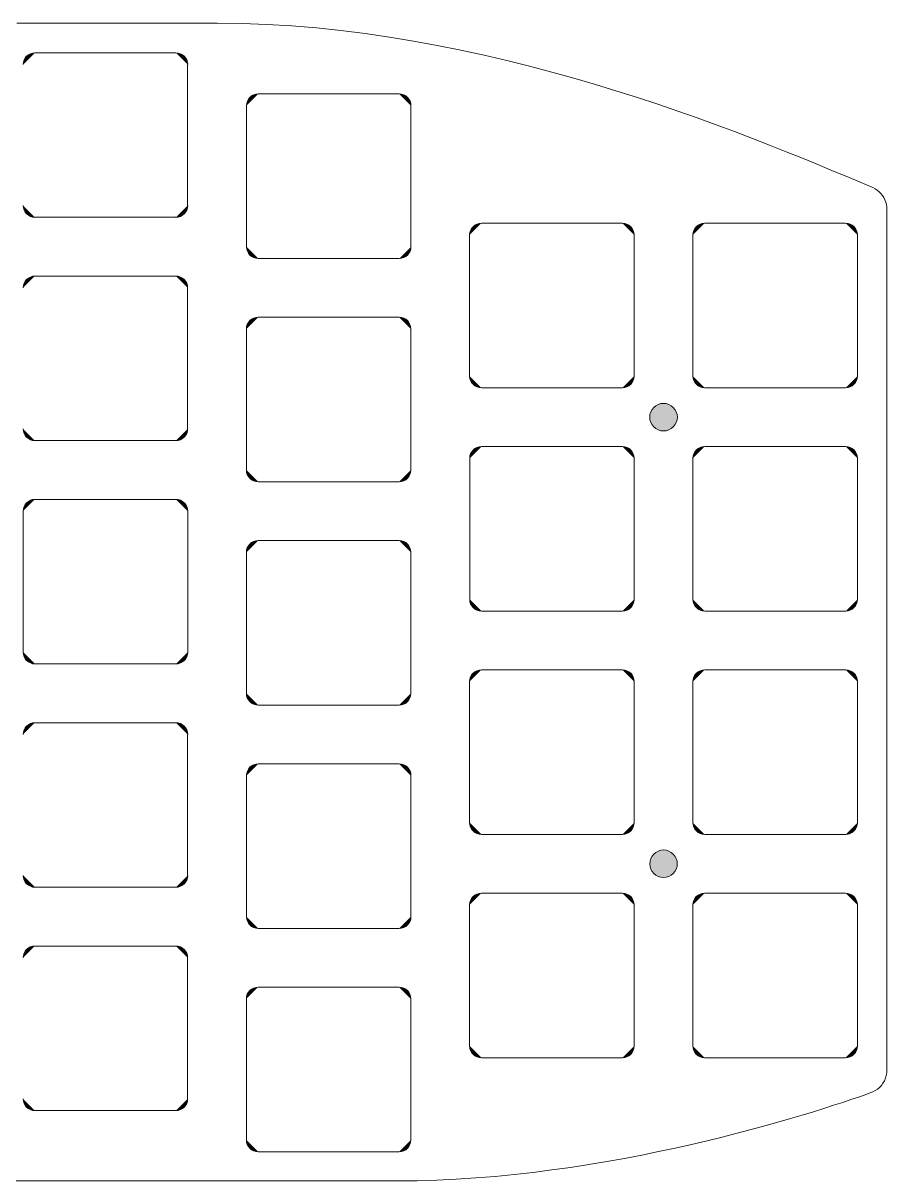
# Model space of a CAD drawing. Header units: millimetres. Extents: x 0 to 141, y 0 to 117.
# Drawn here: x 67.9 to 141.4, y 18.8 to 117.3 of the extents above; entities that cross this region are included whole.
import ezdxf

# ---------------------------------------------------------------- set-up
doc = ezdxf.new("R2010")
doc.units = ezdxf.units.MM
doc.header["$MEASUREMENT"] = 0
doc.layers.add('Layer 1', color=7, linetype='Continuous')

# ---------------------------------------------------------------- blocks, each defined once
blk = doc.blocks.new('block 5')
at = {"layer": 'Layer 1', "true_color": 0xffffff}
h = blk.add_hatch(color=7, dxfattribs=at)
h.dxf.hatch_style = 2
edge = h.paths.add_edge_path()
edge.add_spline(control_points=[(45.415, 92.977), (46.065, 92.977), (46.592, 92.45), (46.592, 91.801), (46.592, 91.151), (46.065, 90.625), (45.415, 90.625), (44.766, 90.625), (44.239, 91.151), (44.239, 91.801), (44.239, 92.45), (44.766, 92.977), (45.415, 92.977)], knot_values=[0, 0, 0, 0, 1, 1, 1, 2, 2, 2, 3, 3, 3, 4, 4, 4, 4], degree=3, periodic=1)
h = blk.add_hatch(color=7, dxfattribs=at)
h.dxf.hatch_style = 2
edge = h.paths.add_edge_path()
edge.add_spline(control_points=[(122.416, 84.976), (123.065, 84.976), (123.591, 84.45), (123.591, 83.801), (123.591, 83.152), (123.065, 82.625), (122.416, 82.625), (121.766, 82.625), (121.24, 83.152), (121.24, 83.801), (121.24, 84.45), (121.766, 84.976), (122.416, 84.976)], knot_values=[0, 0, 0, 0, 1, 1, 1, 2, 2, 2, 3, 3, 3, 4, 4, 4, 4], degree=3, periodic=1)
h = blk.add_hatch(color=7, dxfattribs=at)
h.dxf.hatch_style = 2
edge = h.paths.add_edge_path()
edge.add_spline(control_points=[(45.415, 54.976), (46.07, 54.976), (46.601, 54.445), (46.601, 53.791), (46.601, 53.136), (46.07, 52.606), (45.415, 52.606), (44.761, 52.606), (44.23, 53.136), (44.23, 53.791), (44.23, 54.445), (44.761, 54.976), (45.415, 54.976)], knot_values=[0, 0, 0, 0, 1, 1, 1, 2, 2, 2, 3, 3, 3, 4, 4, 4, 4], degree=3, periodic=1)
h = blk.add_hatch(color=7, dxfattribs=at)
h.dxf.hatch_style = 2
edge = h.paths.add_edge_path()
edge.add_spline(control_points=[(122.416, 46.975), (123.064, 46.975), (123.589, 46.449), (123.589, 45.801), (123.589, 45.153), (123.064, 44.627), (122.416, 44.627), (121.767, 44.627), (121.242, 45.153), (121.242, 45.801), (121.242, 46.449), (121.767, 46.975), (122.416, 46.975)], knot_values=[0, 0, 0, 0, 1, 1, 1, 2, 2, 2, 3, 3, 3, 4, 4, 4, 4], degree=3, periodic=1)
h = blk.add_hatch(color=7, dxfattribs=at)
h.dxf.hatch_style = 2
edge = h.paths.add_edge_path()
edge.add_spline(control_points=[(22.646, 32.432), (23.298, 32.432), (23.826, 31.903), (23.826, 31.251), (23.826, 30.599), (23.298, 30.07), (22.646, 30.07), (21.993, 30.07), (21.465, 30.599), (21.465, 31.251), (21.465, 31.903), (21.993, 32.432), (22.646, 32.432)], knot_values=[0, 0, 0, 0, 1, 1, 1, 2, 2, 2, 3, 3, 3, 4, 4, 4, 4], degree=3, periodic=1)
at = {"layer": 'Layer 1', "color": 7, "lineweight": 15, "true_color": 0xffffff}
for points in [[(45.415, 92.977), (46.065, 92.977), (46.592, 92.45), (46.592, 91.801), (46.592, 91.151), (46.065, 90.625), (45.415, 90.625), (44.766, 90.625), (44.239, 91.151), (44.239, 91.801), (44.239, 92.45), (44.766, 92.977), (45.415, 92.977)], [(122.416, 84.976), (123.065, 84.976), (123.591, 84.45), (123.591, 83.801), (123.591, 83.152), (123.065, 82.625), (122.416, 82.625), (121.766, 82.625), (121.24, 83.152), (121.24, 83.801), (121.24, 84.45), (121.766, 84.976), (122.416, 84.976)], [(45.415, 54.976), (46.07, 54.976), (46.601, 54.445), (46.601, 53.791), (46.601, 53.136), (46.07, 52.606), (45.415, 52.606), (44.761, 52.606), (44.23, 53.136), (44.23, 53.791), (44.23, 54.445), (44.761, 54.976), (45.415, 54.976)], [(122.416, 46.975), (123.064, 46.975), (123.589, 46.449), (123.589, 45.801), (123.589, 45.153), (123.064, 44.627), (122.416, 44.627), (121.767, 44.627), (121.242, 45.153), (121.242, 45.801), (121.242, 46.449), (121.767, 46.975), (122.416, 46.975)], [(22.646, 32.432), (23.298, 32.432), (23.826, 31.903), (23.826, 31.251), (23.826, 30.599), (23.298, 30.07), (22.646, 30.07), (21.993, 30.07), (21.465, 30.599), (21.465, 31.251), (21.465, 31.903), (21.993, 32.432), (22.646, 32.432)]]:
    blk.add_open_spline(points, degree=3, knots=[0, 0, 0, 0, 1, 1, 1, 2, 2, 2, 3, 3, 3, 4, 4, 4, 4], dxfattribs=at)
blk = doc.blocks.new('block 7')
at = {"layer": 'Layer 1', "true_color": 0xffffff}
h = blk.add_hatch(color=7, dxfattribs=at)
h.dxf.hatch_style = 2
edge = h.paths.add_edge_path()
edge.add_spline(control_points=[(68.917, 114.803), (68.365, 114.803), (67.917, 114.356), (67.917, 113.803)], knot_values=[0, 0, 0, 0, 0.352778, 0.352778, 0.352778, 0.352778], degree=3, periodic=0)
edge.add_line((67.917, 113.803), (68.917, 114.803))
h = blk.add_hatch(color=7, dxfattribs=at)
h.dxf.hatch_style = 2
edge = h.paths.add_edge_path()
edge.add_spline(control_points=[(81.917, 113.803), (81.917, 114.356), (81.469, 114.803), (80.917, 114.803)], knot_values=[0, 0, 0, 0, 0.352778, 0.352778, 0.352778, 0.352778], degree=3, periodic=0)
edge.add_line((80.917, 114.803), (81.917, 113.803))
h = blk.add_hatch(color=7, dxfattribs=at)
h.dxf.hatch_style = 2
edge = h.paths.add_edge_path()
edge.add_spline(control_points=[(87.918, 111.301), (87.366, 111.301), (86.918, 110.854), (86.918, 110.301)], knot_values=[0, 0, 0, 0, 0.352778, 0.352778, 0.352778, 0.352778], degree=3, periodic=0)
edge.add_line((86.918, 110.301), (87.918, 111.301))
h = blk.add_hatch(color=7, dxfattribs=at)
h.dxf.hatch_style = 2
edge = h.paths.add_edge_path()
edge.add_spline(control_points=[(100.918, 110.301), (100.918, 110.854), (100.47, 111.301), (99.918, 111.301)], knot_values=[0, 0, 0, 0, 0.352778, 0.352778, 0.352778, 0.352778], degree=3, periodic=0)
edge.add_line((99.918, 111.301), (100.918, 110.301))
h = blk.add_hatch(color=7, dxfattribs=at)
h.dxf.hatch_style = 2
edge = h.paths.add_edge_path()
edge.add_spline(control_points=[(67.917, 101.803), (67.917, 101.251), (68.365, 100.803), (68.917, 100.803)], knot_values=[0, 0, 0, 0, 0.352778, 0.352778, 0.352778, 0.352778], degree=3, periodic=0)
edge.add_line((68.917, 100.803), (67.917, 101.803))
h = blk.add_hatch(color=7, dxfattribs=at)
h.dxf.hatch_style = 2
edge = h.paths.add_edge_path()
edge.add_spline(control_points=[(80.917, 100.803), (81.469, 100.803), (81.917, 101.251), (81.917, 101.803)], knot_values=[0, 0, 0, 0, 0.352778, 0.352778, 0.352778, 0.352778], degree=3, periodic=0)
edge.add_line((81.917, 101.803), (80.917, 100.803))
h = blk.add_hatch(color=7, dxfattribs=at)
h.dxf.hatch_style = 2
edge = h.paths.add_edge_path()
edge.add_spline(control_points=[(106.913, 100.301), (106.361, 100.301), (105.913, 99.854), (105.913, 99.301)], knot_values=[0, 0, 0, 0, 0.352778, 0.352778, 0.352778, 0.352778], degree=3, periodic=0)
edge.add_line((105.913, 99.301), (106.913, 100.301))
h = blk.add_hatch(color=7, dxfattribs=at)
h.dxf.hatch_style = 2
edge = h.paths.add_edge_path()
edge.add_spline(control_points=[(119.913, 99.301), (119.913, 99.854), (119.465, 100.301), (118.913, 100.301)], knot_values=[0, 0, 0, 0, 0.352778, 0.352778, 0.352778, 0.352778], degree=3, periodic=0)
edge.add_line((118.913, 100.301), (119.913, 99.301))
h = blk.add_hatch(color=7, dxfattribs=at)
h.dxf.hatch_style = 2
edge = h.paths.add_edge_path()
edge.add_spline(control_points=[(125.915, 100.304), (125.363, 100.304), (124.915, 99.857), (124.915, 99.304)], knot_values=[0, 0, 0, 0, 0.352778, 0.352778, 0.352778, 0.352778], degree=3, periodic=0)
edge.add_line((124.915, 99.304), (125.915, 100.304))
h = blk.add_hatch(color=7, dxfattribs=at)
h.dxf.hatch_style = 2
edge = h.paths.add_edge_path()
edge.add_spline(control_points=[(138.915, 99.304), (138.915, 99.857), (138.467, 100.304), (137.915, 100.304), (137.915, 100.304), (137.915, 100.304), (137.915, 100.304)], knot_values=[0, 0, 0, 0, 0.352778, 0.352778, 0.352778, 0.705556, 0.705556, 0.705556, 0.705556], degree=3, periodic=0)
edge.add_line((137.915, 100.304), (138.915, 99.304))
h = blk.add_hatch(color=7, dxfattribs=at)
h.dxf.hatch_style = 2
edge = h.paths.add_edge_path()
edge.add_spline(control_points=[(86.918, 98.301), (86.918, 97.749), (87.366, 97.301), (87.918, 97.301)], knot_values=[0, 0, 0, 0, 0.352778, 0.352778, 0.352778, 0.352778], degree=3, periodic=0)
edge.add_line((87.918, 97.301), (86.918, 98.301))
h = blk.add_hatch(color=7, dxfattribs=at)
h.dxf.hatch_style = 2
edge = h.paths.add_edge_path()
edge.add_spline(control_points=[(99.918, 97.301), (100.47, 97.301), (100.918, 97.749), (100.918, 98.301)], knot_values=[0, 0, 0, 0, 0.352778, 0.352778, 0.352778, 0.352778], degree=3, periodic=0)
edge.add_line((100.918, 98.301), (99.918, 97.301))
h = blk.add_hatch(color=7, dxfattribs=at)
h.dxf.hatch_style = 2
edge = h.paths.add_edge_path()
edge.add_spline(control_points=[(68.916, 95.805), (68.364, 95.805), (67.916, 95.358), (67.916, 94.805), (67.916, 94.805), (67.916, 94.805), (67.916, 94.805)], knot_values=[0, 0, 0, 0, 0.352778, 0.352778, 0.352778, 0.705556, 0.705556, 0.705556, 0.705556], degree=3, periodic=0)
edge.add_line((67.916, 94.805), (68.916, 95.805))
h = blk.add_hatch(color=7, dxfattribs=at)
h.dxf.hatch_style = 2
edge = h.paths.add_edge_path()
edge.add_spline(control_points=[(81.916, 94.805), (81.916, 95.358), (81.468, 95.805), (80.916, 95.805), (80.916, 95.805), (80.916, 95.805), (80.916, 95.805)], knot_values=[0, 0, 0, 0, 0.352778, 0.352778, 0.352778, 0.705556, 0.705556, 0.705556, 0.705556], degree=3, periodic=0)
edge.add_line((80.916, 95.805), (81.916, 94.805))
h = blk.add_hatch(color=7, dxfattribs=at)
h.dxf.hatch_style = 2
edge = h.paths.add_edge_path()
edge.add_spline(control_points=[(87.914, 92.305), (87.362, 92.305), (86.914, 91.858), (86.914, 91.305), (86.914, 91.305), (86.914, 91.305), (86.914, 91.305)], knot_values=[0, 0, 0, 0, 0.352778, 0.352778, 0.352778, 0.705556, 0.705556, 0.705556, 0.705556], degree=3, periodic=0)
edge.add_line((86.914, 91.305), (87.914, 92.305))
h = blk.add_hatch(color=7, dxfattribs=at)
h.dxf.hatch_style = 2
edge = h.paths.add_edge_path()
edge.add_spline(control_points=[(100.914, 91.305), (100.914, 91.858), (100.466, 92.305), (99.914, 92.305), (99.914, 92.305), (99.914, 92.305), (99.914, 92.305)], knot_values=[0, 0, 0, 0, 0.352778, 0.352778, 0.352778, 0.705556, 0.705556, 0.705556, 0.705556], degree=3, periodic=0)
edge.add_line((99.914, 92.305), (100.914, 91.305))
h = blk.add_hatch(color=7, dxfattribs=at)
h.dxf.hatch_style = 2
edge = h.paths.add_edge_path()
edge.add_spline(control_points=[(105.913, 87.302), (105.913, 86.749), (106.361, 86.302), (106.913, 86.302)], knot_values=[0, 0, 0, 0, 0.352778, 0.352778, 0.352778, 0.352778], degree=3, periodic=0)
edge.add_line((106.913, 86.302), (105.913, 87.302))
h = blk.add_hatch(color=7, dxfattribs=at)
h.dxf.hatch_style = 2
edge = h.paths.add_edge_path()
edge.add_spline(control_points=[(118.913, 86.302), (119.465, 86.302), (119.913, 86.749), (119.913, 87.302)], knot_values=[0, 0, 0, 0, 0.352778, 0.352778, 0.352778, 0.352778], degree=3, periodic=0)
edge.add_line((119.913, 87.302), (118.913, 86.302))
h = blk.add_hatch(color=7, dxfattribs=at)
h.dxf.hatch_style = 2
edge = h.paths.add_edge_path()
edge.add_spline(control_points=[(124.915, 87.304), (124.915, 86.752), (125.363, 86.304), (125.915, 86.304)], knot_values=[0, 0, 0, 0, 0.352778, 0.352778, 0.352778, 0.352778], degree=3, periodic=0)
edge.add_line((125.915, 86.304), (124.915, 87.304))
h = blk.add_hatch(color=7, dxfattribs=at)
h.dxf.hatch_style = 2
edge = h.paths.add_edge_path()
edge.add_spline(control_points=[(137.915, 86.304), (138.467, 86.304), (138.915, 86.752), (138.915, 87.304), (138.915, 87.304), (138.915, 87.304), (138.915, 87.304)], knot_values=[0, 0, 0, 0, 0.352778, 0.352778, 0.352778, 0.705556, 0.705556, 0.705556, 0.705556], degree=3, periodic=0)
edge.add_line((138.915, 87.304), (137.915, 86.304))
h = blk.add_hatch(color=7, dxfattribs=at)
h.dxf.hatch_style = 2
edge = h.paths.add_edge_path()
edge.add_spline(control_points=[(67.916, 82.806), (67.916, 82.253), (68.364, 81.806), (68.916, 81.806)], knot_values=[0, 0, 0, 0, 0.352778, 0.352778, 0.352778, 0.352778], degree=3, periodic=0)
edge.add_line((68.916, 81.806), (67.916, 82.806))
h = blk.add_hatch(color=7, dxfattribs=at)
h.dxf.hatch_style = 2
edge = h.paths.add_edge_path()
edge.add_spline(control_points=[(80.916, 81.806), (81.468, 81.806), (81.916, 82.253), (81.916, 82.806)], knot_values=[0, 0, 0, 0, 0.352778, 0.352778, 0.352778, 0.352778], degree=3, periodic=0)
edge.add_line((81.916, 82.806), (80.916, 81.806))
h = blk.add_hatch(color=7, dxfattribs=at)
h.dxf.hatch_style = 2
edge = h.paths.add_edge_path()
edge.add_spline(control_points=[(106.921, 81.3), (106.369, 81.3), (105.921, 80.852), (105.921, 80.3)], knot_values=[0, 0, 0, 0, 0.352778, 0.352778, 0.352778, 0.352778], degree=3, periodic=0)
edge.add_line((105.921, 80.3), (106.921, 81.3))
h = blk.add_hatch(color=7, dxfattribs=at)
h.dxf.hatch_style = 2
edge = h.paths.add_edge_path()
edge.add_spline(control_points=[(119.921, 80.3), (119.921, 80.852), (119.473, 81.3), (118.921, 81.3)], knot_values=[0, 0, 0, 0, 0.352778, 0.352778, 0.352778, 0.352778], degree=3, periodic=0)
edge.add_line((118.921, 81.3), (119.921, 80.3))
h = blk.add_hatch(color=7, dxfattribs=at)
h.dxf.hatch_style = 2
edge = h.paths.add_edge_path()
edge.add_spline(control_points=[(125.918, 81.305), (125.366, 81.305), (124.918, 80.858), (124.918, 80.305)], knot_values=[0, 0, 0, 0, 0.352778, 0.352778, 0.352778, 0.352778], degree=3, periodic=0)
edge.add_line((124.918, 80.305), (125.918, 81.305))
h = blk.add_hatch(color=7, dxfattribs=at)
h.dxf.hatch_style = 2
edge = h.paths.add_edge_path()
edge.add_spline(control_points=[(138.918, 80.305), (138.918, 80.858), (138.47, 81.305), (137.918, 81.305), (137.918, 81.305), (137.918, 81.305), (137.918, 81.305)], knot_values=[0, 0, 0, 0, 0.352778, 0.352778, 0.352778, 0.705556, 0.705556, 0.705556, 0.705556], degree=3, periodic=0)
edge.add_line((137.918, 81.305), (138.918, 80.305))
h = blk.add_hatch(color=7, dxfattribs=at)
h.dxf.hatch_style = 2
edge = h.paths.add_edge_path()
edge.add_spline(control_points=[(86.914, 79.305), (86.914, 78.753), (87.362, 78.305), (87.914, 78.305)], knot_values=[0, 0, 0, 0, 0.352778, 0.352778, 0.352778, 0.352778], degree=3, periodic=0)
edge.add_line((87.914, 78.305), (86.914, 79.305))
h = blk.add_hatch(color=7, dxfattribs=at)
h.dxf.hatch_style = 2
edge = h.paths.add_edge_path()
edge.add_spline(control_points=[(99.914, 78.305), (100.466, 78.305), (100.914, 78.753), (100.914, 79.305)], knot_values=[0, 0, 0, 0, 0.352778, 0.352778, 0.352778, 0.352778], degree=3, periodic=0)
edge.add_line((100.914, 79.305), (99.914, 78.305))
h = blk.add_hatch(color=7, dxfattribs=at)
h.dxf.hatch_style = 2
edge = h.paths.add_edge_path()
edge.add_spline(control_points=[(68.918, 76.806), (68.366, 76.806), (67.918, 76.358), (67.918, 75.806)], knot_values=[0, 0, 0, 0, 0.352778, 0.352778, 0.352778, 0.352778], degree=3, periodic=0)
edge.add_line((67.918, 75.806), (68.918, 76.806))
h = blk.add_hatch(color=7, dxfattribs=at)
h.dxf.hatch_style = 2
edge = h.paths.add_edge_path()
edge.add_spline(control_points=[(81.918, 75.806), (81.918, 76.358), (81.47, 76.806), (80.918, 76.806)], knot_values=[0, 0, 0, 0, 0.352778, 0.352778, 0.352778, 0.352778], degree=3, periodic=0)
edge.add_line((80.918, 76.806), (81.918, 75.806))
h = blk.add_hatch(color=7, dxfattribs=at)
h.dxf.hatch_style = 2
edge = h.paths.add_edge_path()
edge.add_spline(control_points=[(87.914, 73.302), (87.362, 73.302), (86.914, 72.855), (86.914, 72.302)], knot_values=[0, 0, 0, 0, 0.352778, 0.352778, 0.352778, 0.352778], degree=3, periodic=0)
edge.add_line((86.914, 72.302), (87.914, 73.302))
h = blk.add_hatch(color=7, dxfattribs=at)
h.dxf.hatch_style = 2
edge = h.paths.add_edge_path()
edge.add_spline(control_points=[(100.914, 72.302), (100.914, 72.855), (100.466, 73.302), (99.914, 73.302)], knot_values=[0, 0, 0, 0, 0.352778, 0.352778, 0.352778, 0.352778], degree=3, periodic=0)
edge.add_line((99.914, 73.302), (100.914, 72.302))
h = blk.add_hatch(color=7, dxfattribs=at)
h.dxf.hatch_style = 2
edge = h.paths.add_edge_path()
edge.add_spline(control_points=[(105.921, 68.3), (105.921, 67.747), (106.369, 67.3), (106.921, 67.3)], knot_values=[0, 0, 0, 0, 0.352778, 0.352778, 0.352778, 0.352778], degree=3, periodic=0)
edge.add_line((106.921, 67.3), (105.921, 68.3))
h = blk.add_hatch(color=7, dxfattribs=at)
h.dxf.hatch_style = 2
edge = h.paths.add_edge_path()
edge.add_spline(control_points=[(118.921, 67.3), (119.473, 67.3), (119.921, 67.747), (119.921, 68.3)], knot_values=[0, 0, 0, 0, 0.352778, 0.352778, 0.352778, 0.352778], degree=3, periodic=0)
edge.add_line((119.921, 68.3), (118.921, 67.3))
h = blk.add_hatch(color=7, dxfattribs=at)
h.dxf.hatch_style = 2
edge = h.paths.add_edge_path()
edge.add_spline(control_points=[(124.918, 68.305), (124.918, 67.753), (125.366, 67.305), (125.918, 67.305)], knot_values=[0, 0, 0, 0, 0.352778, 0.352778, 0.352778, 0.352778], degree=3, periodic=0)
edge.add_line((125.918, 67.305), (124.918, 68.305))
h = blk.add_hatch(color=7, dxfattribs=at)
h.dxf.hatch_style = 2
edge = h.paths.add_edge_path()
edge.add_spline(control_points=[(137.918, 67.305), (138.47, 67.305), (138.918, 67.753), (138.918, 68.305), (138.918, 68.305), (138.918, 68.305), (138.918, 68.305)], knot_values=[0, 0, 0, 0, 0.352778, 0.352778, 0.352778, 0.705556, 0.705556, 0.705556, 0.705556], degree=3, periodic=0)
edge.add_line((138.918, 68.305), (137.918, 67.305))
h = blk.add_hatch(color=7, dxfattribs=at)
h.dxf.hatch_style = 2
edge = h.paths.add_edge_path()
edge.add_spline(control_points=[(67.918, 63.806), (67.918, 63.253), (68.366, 62.806), (68.918, 62.806)], knot_values=[0, 0, 0, 0, 0.352778, 0.352778, 0.352778, 0.352778], degree=3, periodic=0)
edge.add_line((68.918, 62.806), (67.918, 63.806))
h = blk.add_hatch(color=7, dxfattribs=at)
h.dxf.hatch_style = 2
edge = h.paths.add_edge_path()
edge.add_spline(control_points=[(80.918, 62.806), (81.47, 62.806), (81.918, 63.253), (81.918, 63.806)], knot_values=[0, 0, 0, 0, 0.352778, 0.352778, 0.352778, 0.352778], degree=3, periodic=0)
edge.add_line((81.918, 63.806), (80.918, 62.806))
h = blk.add_hatch(color=7, dxfattribs=at)
h.dxf.hatch_style = 2
edge = h.paths.add_edge_path()
edge.add_spline(control_points=[(106.916, 62.305), (106.364, 62.305), (105.916, 61.858), (105.916, 61.305)], knot_values=[0, 0, 0, 0, 0.352778, 0.352778, 0.352778, 0.352778], degree=3, periodic=0)
edge.add_line((105.916, 61.305), (106.916, 62.305))
h = blk.add_hatch(color=7, dxfattribs=at)
h.dxf.hatch_style = 2
edge = h.paths.add_edge_path()
edge.add_spline(control_points=[(119.916, 61.305), (119.916, 61.858), (119.468, 62.305), (118.916, 62.305)], knot_values=[0, 0, 0, 0, 0.352778, 0.352778, 0.352778, 0.352778], degree=3, periodic=0)
edge.add_line((118.916, 62.305), (119.916, 61.305))
h = blk.add_hatch(color=7, dxfattribs=at)
h.dxf.hatch_style = 2
edge = h.paths.add_edge_path()
edge.add_spline(control_points=[(125.918, 62.304), (125.366, 62.304), (124.918, 61.857), (124.918, 61.304)], knot_values=[0, 0, 0, 0, 0.352778, 0.352778, 0.352778, 0.352778], degree=3, periodic=0)
edge.add_line((124.918, 61.304), (125.918, 62.304))
h = blk.add_hatch(color=7, dxfattribs=at)
h.dxf.hatch_style = 2
edge = h.paths.add_edge_path()
edge.add_spline(control_points=[(138.918, 61.304), (138.918, 61.857), (138.47, 62.304), (137.918, 62.304), (137.918, 62.304), (137.918, 62.304), (137.918, 62.304)], knot_values=[0, 0, 0, 0, 0.352778, 0.352778, 0.352778, 0.705556, 0.705556, 0.705556, 0.705556], degree=3, periodic=0)
edge.add_line((137.918, 62.304), (138.918, 61.304))
h = blk.add_hatch(color=7, dxfattribs=at)
h.dxf.hatch_style = 2
edge = h.paths.add_edge_path()
edge.add_spline(control_points=[(86.914, 60.302), (86.914, 59.75), (87.362, 59.302), (87.914, 59.302)], knot_values=[0, 0, 0, 0, 0.352778, 0.352778, 0.352778, 0.352778], degree=3, periodic=0)
edge.add_line((87.914, 59.302), (86.914, 60.302))
h = blk.add_hatch(color=7, dxfattribs=at)
h.dxf.hatch_style = 2
edge = h.paths.add_edge_path()
edge.add_spline(control_points=[(99.914, 59.302), (100.466, 59.302), (100.914, 59.75), (100.914, 60.302)], knot_values=[0, 0, 0, 0, 0.352778, 0.352778, 0.352778, 0.352778], degree=3, periodic=0)
edge.add_line((100.914, 60.302), (99.914, 59.302))
h = blk.add_hatch(color=7, dxfattribs=at)
h.dxf.hatch_style = 2
edge = h.paths.add_edge_path()
edge.add_spline(control_points=[(68.917, 57.804), (68.365, 57.804), (67.917, 57.356), (67.917, 56.804)], knot_values=[0, 0, 0, 0, 0.352778, 0.352778, 0.352778, 0.352778], degree=3, periodic=0)
edge.add_line((67.917, 56.804), (68.917, 57.804))
h = blk.add_hatch(color=7, dxfattribs=at)
h.dxf.hatch_style = 2
edge = h.paths.add_edge_path()
edge.add_spline(control_points=[(81.917, 56.804), (81.917, 57.356), (81.469, 57.804), (80.917, 57.804), (80.917, 57.804), (80.917, 57.804), (80.917, 57.804)], knot_values=[0, 0, 0, 0, 0.352778, 0.352778, 0.352778, 0.705556, 0.705556, 0.705556, 0.705556], degree=3, periodic=0)
edge.add_line((80.917, 57.804), (81.917, 56.804))
h = blk.add_hatch(color=7, dxfattribs=at)
h.dxf.hatch_style = 2
edge = h.paths.add_edge_path()
edge.add_spline(control_points=[(87.918, 54.303), (87.366, 54.303), (86.918, 53.856), (86.918, 53.303)], knot_values=[0, 0, 0, 0, 0.352778, 0.352778, 0.352778, 0.352778], degree=3, periodic=0)
edge.add_line((86.918, 53.303), (87.918, 54.303))
h = blk.add_hatch(color=7, dxfattribs=at)
h.dxf.hatch_style = 2
edge = h.paths.add_edge_path()
edge.add_spline(control_points=[(100.918, 53.303), (100.918, 53.856), (100.47, 54.303), (99.918, 54.303)], knot_values=[0, 0, 0, 0, 0.352778, 0.352778, 0.352778, 0.352778], degree=3, periodic=0)
edge.add_line((99.918, 54.303), (100.918, 53.303))
h = blk.add_hatch(color=7, dxfattribs=at)
h.dxf.hatch_style = 2
edge = h.paths.add_edge_path()
edge.add_spline(control_points=[(105.916, 49.305), (105.916, 48.753), (106.364, 48.305), (106.916, 48.305)], knot_values=[0, 0, 0, 0, 0.352778, 0.352778, 0.352778, 0.352778], degree=3, periodic=0)
edge.add_line((106.916, 48.305), (105.916, 49.305))
h = blk.add_hatch(color=7, dxfattribs=at)
h.dxf.hatch_style = 2
edge = h.paths.add_edge_path()
edge.add_spline(control_points=[(118.916, 48.305), (119.468, 48.305), (119.916, 48.753), (119.916, 49.305)], knot_values=[0, 0, 0, 0, 0.352778, 0.352778, 0.352778, 0.352778], degree=3, periodic=0)
edge.add_line((119.916, 49.305), (118.916, 48.305))
h = blk.add_hatch(color=7, dxfattribs=at)
h.dxf.hatch_style = 2
edge = h.paths.add_edge_path()
edge.add_spline(control_points=[(124.918, 49.304), (124.918, 48.752), (125.366, 48.304), (125.918, 48.304)], knot_values=[0, 0, 0, 0, 0.352778, 0.352778, 0.352778, 0.352778], degree=3, periodic=0)
edge.add_line((125.918, 48.304), (124.918, 49.304))
h = blk.add_hatch(color=7, dxfattribs=at)
h.dxf.hatch_style = 2
edge = h.paths.add_edge_path()
edge.add_spline(control_points=[(137.918, 48.304), (138.47, 48.304), (138.918, 48.752), (138.918, 49.304), (138.918, 49.304), (138.918, 49.304), (138.918, 49.304)], knot_values=[0, 0, 0, 0, 0.352778, 0.352778, 0.352778, 0.705556, 0.705556, 0.705556, 0.705556], degree=3, periodic=0)
edge.add_line((138.918, 49.304), (137.918, 48.304))
h = blk.add_hatch(color=7, dxfattribs=at)
h.dxf.hatch_style = 2
edge = h.paths.add_edge_path()
edge.add_spline(control_points=[(67.917, 44.804), (67.917, 44.251), (68.365, 43.804), (68.917, 43.804)], knot_values=[0, 0, 0, 0, 0.352778, 0.352778, 0.352778, 0.352778], degree=3, periodic=0)
edge.add_line((68.917, 43.804), (67.917, 44.804))
h = blk.add_hatch(color=7, dxfattribs=at)
h.dxf.hatch_style = 2
edge = h.paths.add_edge_path()
edge.add_spline(control_points=[(80.917, 43.804), (81.469, 43.804), (81.917, 44.251), (81.917, 44.804)], knot_values=[0, 0, 0, 0, 0.352778, 0.352778, 0.352778, 0.352778], degree=3, periodic=0)
edge.add_line((81.917, 44.804), (80.917, 43.804))
h = blk.add_hatch(color=7, dxfattribs=at)
h.dxf.hatch_style = 2
edge = h.paths.add_edge_path()
edge.add_spline(control_points=[(106.916, 43.299), (106.364, 43.299), (105.916, 42.852), (105.916, 42.299)], knot_values=[0, 0, 0, 0, 0.352778, 0.352778, 0.352778, 0.352778], degree=3, periodic=0)
edge.add_line((105.916, 42.299), (106.916, 43.299))
h = blk.add_hatch(color=7, dxfattribs=at)
h.dxf.hatch_style = 2
edge = h.paths.add_edge_path()
edge.add_spline(control_points=[(119.916, 42.299), (119.916, 42.852), (119.468, 43.299), (118.916, 43.299)], knot_values=[0, 0, 0, 0, 0.352778, 0.352778, 0.352778, 0.352778], degree=3, periodic=0)
edge.add_line((118.916, 43.299), (119.916, 42.299))
h = blk.add_hatch(color=7, dxfattribs=at)
h.dxf.hatch_style = 2
edge = h.paths.add_edge_path()
edge.add_spline(control_points=[(125.913, 43.301), (125.361, 43.301), (124.913, 42.854), (124.913, 42.301), (124.913, 42.301), (124.913, 42.301), (124.913, 42.301)], knot_values=[0, 0, 0, 0, 0.352778, 0.352778, 0.352778, 0.705556, 0.705556, 0.705556, 0.705556], degree=3, periodic=0)
edge.add_line((124.913, 42.301), (125.913, 43.301))
h = blk.add_hatch(color=7, dxfattribs=at)
h.dxf.hatch_style = 2
edge = h.paths.add_edge_path()
edge.add_spline(control_points=[(138.913, 42.301), (138.913, 42.854), (138.465, 43.301), (137.913, 43.301)], knot_values=[0, 0, 0, 0, 0.352778, 0.352778, 0.352778, 0.352778], degree=3, periodic=0)
edge.add_line((137.913, 43.301), (138.913, 42.301))
h = blk.add_hatch(color=7, dxfattribs=at)
h.dxf.hatch_style = 2
edge = h.paths.add_edge_path()
edge.add_spline(control_points=[(86.918, 41.303), (86.918, 40.751), (87.366, 40.303), (87.918, 40.303)], knot_values=[0, 0, 0, 0, 0.352778, 0.352778, 0.352778, 0.352778], degree=3, periodic=0)
edge.add_line((87.918, 40.303), (86.918, 41.303))
h = blk.add_hatch(color=7, dxfattribs=at)
h.dxf.hatch_style = 2
edge = h.paths.add_edge_path()
edge.add_spline(control_points=[(99.918, 40.303), (100.47, 40.303), (100.918, 40.751), (100.918, 41.303)], knot_values=[0, 0, 0, 0, 0.352778, 0.352778, 0.352778, 0.352778], degree=3, periodic=0)
edge.add_line((100.918, 41.303), (99.918, 40.303))
h = blk.add_hatch(color=7, dxfattribs=at)
h.dxf.hatch_style = 2
edge = h.paths.add_edge_path()
edge.add_spline(control_points=[(68.915, 38.804), (68.363, 38.804), (67.915, 38.356), (67.915, 37.804)], knot_values=[0, 0, 0, 0, 0.352778, 0.352778, 0.352778, 0.352778], degree=3, periodic=0)
edge.add_line((67.915, 37.804), (68.915, 38.804))
h = blk.add_hatch(color=7, dxfattribs=at)
h.dxf.hatch_style = 2
edge = h.paths.add_edge_path()
edge.add_spline(control_points=[(81.915, 37.804), (81.915, 38.356), (81.467, 38.804), (80.915, 38.804)], knot_values=[0, 0, 0, 0, 0.352778, 0.352778, 0.352778, 0.352778], degree=3, periodic=0)
edge.add_line((80.915, 38.804), (81.915, 37.804))
h = blk.add_hatch(color=7, dxfattribs=at)
h.dxf.hatch_style = 2
edge = h.paths.add_edge_path()
edge.add_spline(control_points=[(87.915, 35.304), (87.363, 35.304), (86.915, 34.857), (86.915, 34.304)], knot_values=[0, 0, 0, 0, 0.352778, 0.352778, 0.352778, 0.352778], degree=3, periodic=0)
edge.add_line((86.915, 34.304), (87.915, 35.304))
h = blk.add_hatch(color=7, dxfattribs=at)
h.dxf.hatch_style = 2
edge = h.paths.add_edge_path()
edge.add_spline(control_points=[(100.915, 34.304), (100.915, 34.857), (100.467, 35.304), (99.915, 35.304)], knot_values=[0, 0, 0, 0, 0.352778, 0.352778, 0.352778, 0.352778], degree=3, periodic=0)
edge.add_line((99.915, 35.304), (100.915, 34.304))
h = blk.add_hatch(color=7, dxfattribs=at)
h.dxf.hatch_style = 2
edge = h.paths.add_edge_path()
edge.add_spline(control_points=[(105.916, 30.299), (105.916, 29.747), (106.364, 29.299), (106.916, 29.299)], knot_values=[0, 0, 0, 0, 0.352778, 0.352778, 0.352778, 0.352778], degree=3, periodic=0)
edge.add_line((106.916, 29.299), (105.916, 30.299))
h = blk.add_hatch(color=7, dxfattribs=at)
h.dxf.hatch_style = 2
edge = h.paths.add_edge_path()
edge.add_spline(control_points=[(118.916, 29.299), (119.468, 29.299), (119.916, 29.747), (119.916, 30.299)], knot_values=[0, 0, 0, 0, 0.352778, 0.352778, 0.352778, 0.352778], degree=3, periodic=0)
edge.add_line((119.916, 30.299), (118.916, 29.299))
h = blk.add_hatch(color=7, dxfattribs=at)
h.dxf.hatch_style = 2
edge = h.paths.add_edge_path()
edge.add_spline(control_points=[(124.913, 30.301), (124.913, 29.749), (125.361, 29.301), (125.913, 29.301), (125.913, 29.301), (125.913, 29.301), (125.913, 29.301)], knot_values=[0, 0, 0, 0, 0.352778, 0.352778, 0.352778, 0.705556, 0.705556, 0.705556, 0.705556], degree=3, periodic=0)
edge.add_line((125.913, 29.301), (124.913, 30.301))
h = blk.add_hatch(color=7, dxfattribs=at)
h.dxf.hatch_style = 2
edge = h.paths.add_edge_path()
edge.add_spline(control_points=[(137.913, 29.301), (138.465, 29.301), (138.913, 29.749), (138.913, 30.301)], knot_values=[0, 0, 0, 0, 0.352778, 0.352778, 0.352778, 0.352778], degree=3, periodic=0)
edge.add_line((138.913, 30.301), (137.913, 29.301))
h = blk.add_hatch(color=7, dxfattribs=at)
h.dxf.hatch_style = 2
edge = h.paths.add_edge_path()
edge.add_spline(control_points=[(67.915, 25.803), (67.915, 25.251), (68.363, 24.803), (68.915, 24.803)], knot_values=[0, 0, 0, 0, 0.352778, 0.352778, 0.352778, 0.352778], degree=3, periodic=0)
edge.add_line((68.915, 24.803), (67.915, 25.803))
h = blk.add_hatch(color=7, dxfattribs=at)
h.dxf.hatch_style = 2
edge = h.paths.add_edge_path()
edge.add_spline(control_points=[(80.915, 24.803), (81.467, 24.803), (81.915, 25.251), (81.915, 25.803)], knot_values=[0, 0, 0, 0, 0.352778, 0.352778, 0.352778, 0.352778], degree=3, periodic=0)
edge.add_line((81.915, 25.803), (80.915, 24.803))
h = blk.add_hatch(color=7, dxfattribs=at)
h.dxf.hatch_style = 2
edge = h.paths.add_edge_path()
edge.add_spline(control_points=[(86.915, 22.305), (86.915, 21.752), (87.363, 21.305), (87.915, 21.305)], knot_values=[0, 0, 0, 0, 0.352778, 0.352778, 0.352778, 0.352778], degree=3, periodic=0)
edge.add_line((87.915, 21.305), (86.915, 22.305))
h = blk.add_hatch(color=7, dxfattribs=at)
h.dxf.hatch_style = 2
edge = h.paths.add_edge_path()
edge.add_spline(control_points=[(99.915, 21.305), (100.467, 21.305), (100.915, 21.752), (100.915, 22.305)], knot_values=[0, 0, 0, 0, 0.352778, 0.352778, 0.352778, 0.352778], degree=3, periodic=0)
edge.add_line((100.915, 22.305), (99.915, 21.305))
at = {"layer": 'Layer 1', "color": 7, "lineweight": 15, "true_color": 0xffffff}
for points in [[(68.915, 114.805), (80.917, 114.805)], [(81.915, 113.805), (81.915, 101.806)], [(87.917, 111.303), (99.916, 111.303)], [(86.916, 98.303), (86.916, 110.302)], [(100.917, 110.302), (100.917, 98.303)], [(80.917, 100.805), (68.915, 100.805)], [(106.911, 100.302), (118.913, 100.302)], [(125.913, 100.305), (137.914, 100.305)], [(105.913, 87.302), (105.913, 99.304)], [(119.911, 99.304), (119.911, 87.302)], [(124.915, 87.305), (124.915, 99.306)], [(138.913, 99.306), (138.913, 87.305)], [(99.916, 97.302), (87.917, 97.302)], [(68.915, 95.806), (80.914, 95.806)], [(81.915, 94.805), (81.915, 82.807)], [(87.912, 92.306), (99.913, 92.306)], [(86.914, 79.306), (86.914, 91.308)], [(100.912, 91.308), (100.912, 79.306)], [(118.913, 86.302), (106.911, 86.302)], [(137.914, 86.307), (125.913, 86.307)], [(80.914, 81.806), (68.915, 81.806)], [(106.919, 81.3), (118.92, 81.3)], [(125.918, 81.308), (137.917, 81.308)], [(105.921, 68.301), (105.921, 80.3)], [(119.918, 80.3), (119.918, 68.301)], [(124.917, 68.306), (124.917, 80.307)], [(138.918, 80.307), (138.918, 68.306)], [(99.913, 78.306), (87.912, 78.306)], [(68.918, 76.807), (80.917, 76.807)], [(67.917, 63.807), (67.917, 75.806)], [(81.918, 75.806), (81.918, 63.807)], [(87.912, 73.304), (99.913, 73.304)], [(86.914, 60.305), (86.914, 72.304)], [(100.912, 72.304), (100.912, 60.305)], [(118.92, 67.3), (106.919, 67.3)], [(137.917, 67.307), (125.918, 67.307)], [(80.917, 62.807), (68.918, 62.807)], [(106.914, 62.306), (118.915, 62.306)], [(125.918, 62.306), (137.917, 62.306)], [(105.915, 49.306), (105.915, 61.308)], [(119.916, 61.308), (119.916, 49.306)], [(124.917, 49.306), (124.917, 61.305)], [(138.918, 61.305), (138.918, 49.306)], [(99.913, 59.304), (87.912, 59.304)], [(68.915, 57.805), (80.917, 57.805)], [(81.915, 56.805), (81.915, 44.806)], [(87.917, 54.305), (99.916, 54.305)], [(86.916, 41.305), (86.916, 53.304)], [(100.917, 53.304), (100.917, 41.305)], [(118.915, 48.306), (106.914, 48.306)], [(137.917, 48.306), (125.918, 48.306)], [(80.917, 43.805), (68.915, 43.805)], [(106.914, 43.302), (118.915, 43.302)], [(125.913, 43.302), (137.912, 43.302)], [(105.915, 30.3), (105.915, 42.301)], [(119.916, 42.301), (119.916, 30.3)], [(124.912, 30.302), (124.912, 42.304)], [(138.913, 42.304), (138.913, 30.302)], [(99.916, 40.305), (87.917, 40.305)], [(68.913, 38.804), (80.914, 38.804)], [(81.915, 37.805), (81.915, 25.804)], [(87.914, 35.306), (99.913, 35.306)], [(86.914, 22.306), (86.914, 34.305)], [(100.914, 34.305), (100.914, 22.306)], [(118.915, 29.301), (106.914, 29.301)], [(137.912, 29.304), (125.913, 29.304)], [(80.914, 24.806), (68.913, 24.806)], [(99.913, 21.306), (87.914, 21.306)]]:
    blk.add_lwpolyline(points, dxfattribs=at)
for points in [[(68.917, 114.803), (68.365, 114.803), (67.917, 114.356), (67.917, 113.803)], [(81.917, 113.803), (81.917, 114.356), (81.469, 114.803), (80.917, 114.803)], [(87.918, 111.301), (87.366, 111.301), (86.918, 110.854), (86.918, 110.301)], [(100.918, 110.301), (100.918, 110.854), (100.47, 111.301), (99.918, 111.301)], [(67.917, 101.803), (67.917, 101.251), (68.365, 100.803), (68.917, 100.803)], [(80.917, 100.803), (81.469, 100.803), (81.917, 101.251), (81.917, 101.803)], [(106.913, 100.301), (106.361, 100.301), (105.913, 99.854), (105.913, 99.301)], [(119.913, 99.301), (119.913, 99.854), (119.465, 100.301), (118.913, 100.301)], [(125.915, 100.304), (125.363, 100.304), (124.915, 99.857), (124.915, 99.304)], [(86.918, 98.301), (86.918, 97.749), (87.366, 97.301), (87.918, 97.301)], [(99.918, 97.301), (100.47, 97.301), (100.918, 97.749), (100.918, 98.301)], [(105.913, 87.302), (105.913, 86.749), (106.361, 86.302), (106.913, 86.302)], [(118.913, 86.302), (119.465, 86.302), (119.913, 86.749), (119.913, 87.302)], [(124.915, 87.304), (124.915, 86.752), (125.363, 86.304), (125.915, 86.304)], [(67.916, 82.806), (67.916, 82.253), (68.364, 81.806), (68.916, 81.806)], [(80.916, 81.806), (81.468, 81.806), (81.916, 82.253), (81.916, 82.806)], [(106.921, 81.3), (106.369, 81.3), (105.921, 80.852), (105.921, 80.3)], [(119.921, 80.3), (119.921, 80.852), (119.473, 81.3), (118.921, 81.3)], [(125.918, 81.305), (125.366, 81.305), (124.918, 80.858), (124.918, 80.305)], [(86.914, 79.305), (86.914, 78.753), (87.362, 78.305), (87.914, 78.305)], [(99.914, 78.305), (100.466, 78.305), (100.914, 78.753), (100.914, 79.305)], [(68.918, 76.806), (68.366, 76.806), (67.918, 76.358), (67.918, 75.806)], [(81.918, 75.806), (81.918, 76.358), (81.47, 76.806), (80.918, 76.806)], [(87.914, 73.302), (87.362, 73.302), (86.914, 72.855), (86.914, 72.302)], [(100.914, 72.302), (100.914, 72.855), (100.466, 73.302), (99.914, 73.302)], [(105.921, 68.3), (105.921, 67.747), (106.369, 67.3), (106.921, 67.3)], [(118.921, 67.3), (119.473, 67.3), (119.921, 67.747), (119.921, 68.3)], [(124.918, 68.305), (124.918, 67.753), (125.366, 67.305), (125.918, 67.305)], [(67.918, 63.806), (67.918, 63.253), (68.366, 62.806), (68.918, 62.806)], [(80.918, 62.806), (81.47, 62.806), (81.918, 63.253), (81.918, 63.806)], [(106.916, 62.305), (106.364, 62.305), (105.916, 61.858), (105.916, 61.305)], [(119.916, 61.305), (119.916, 61.858), (119.468, 62.305), (118.916, 62.305)], [(125.918, 62.304), (125.366, 62.304), (124.918, 61.857), (124.918, 61.304)], [(86.914, 60.302), (86.914, 59.75), (87.362, 59.302), (87.914, 59.302)], [(99.914, 59.302), (100.466, 59.302), (100.914, 59.75), (100.914, 60.302)], [(68.917, 57.804), (68.365, 57.804), (67.917, 57.356), (67.917, 56.804)], [(87.918, 54.303), (87.366, 54.303), (86.918, 53.856), (86.918, 53.303)], [(100.918, 53.303), (100.918, 53.856), (100.47, 54.303), (99.918, 54.303)], [(105.916, 49.305), (105.916, 48.753), (106.364, 48.305), (106.916, 48.305)], [(118.916, 48.305), (119.468, 48.305), (119.916, 48.753), (119.916, 49.305)], [(124.918, 49.304), (124.918, 48.752), (125.366, 48.304), (125.918, 48.304)], [(67.917, 44.804), (67.917, 44.251), (68.365, 43.804), (68.917, 43.804)], [(80.917, 43.804), (81.469, 43.804), (81.917, 44.251), (81.917, 44.804)], [(106.916, 43.299), (106.364, 43.299), (105.916, 42.852), (105.916, 42.299)], [(119.916, 42.299), (119.916, 42.852), (119.468, 43.299), (118.916, 43.299)], [(138.913, 42.301), (138.913, 42.854), (138.465, 43.301), (137.913, 43.301)], [(86.918, 41.303), (86.918, 40.751), (87.366, 40.303), (87.918, 40.303)], [(99.918, 40.303), (100.47, 40.303), (100.918, 40.751), (100.918, 41.303)], [(68.915, 38.804), (68.363, 38.804), (67.915, 38.356), (67.915, 37.804)], [(81.915, 37.804), (81.915, 38.356), (81.467, 38.804), (80.915, 38.804)], [(87.915, 35.304), (87.363, 35.304), (86.915, 34.857), (86.915, 34.304)], [(100.915, 34.304), (100.915, 34.857), (100.467, 35.304), (99.915, 35.304)], [(105.916, 30.299), (105.916, 29.747), (106.364, 29.299), (106.916, 29.299)], [(118.916, 29.299), (119.468, 29.299), (119.916, 29.747), (119.916, 30.299)], [(137.913, 29.301), (138.465, 29.301), (138.913, 29.749), (138.913, 30.301)], [(67.915, 25.803), (67.915, 25.251), (68.363, 24.803), (68.915, 24.803)], [(80.915, 24.803), (81.467, 24.803), (81.915, 25.251), (81.915, 25.803)], [(86.915, 22.305), (86.915, 21.752), (87.363, 21.305), (87.915, 21.305)], [(99.915, 21.305), (100.467, 21.305), (100.915, 21.752), (100.915, 22.305)]]:
    blk.add_open_spline(points, degree=3, dxfattribs=at)
for points in [[(138.915, 99.304), (138.915, 99.857), (138.467, 100.304), (137.915, 100.304), (137.915, 100.304), (137.915, 100.304), (137.915, 100.304)], [(68.916, 95.805), (68.364, 95.805), (67.916, 95.358), (67.916, 94.805), (67.916, 94.805), (67.916, 94.805), (67.916, 94.805)], [(81.916, 94.805), (81.916, 95.358), (81.468, 95.805), (80.916, 95.805), (80.916, 95.805), (80.916, 95.805), (80.916, 95.805)], [(87.914, 92.305), (87.362, 92.305), (86.914, 91.858), (86.914, 91.305), (86.914, 91.305), (86.914, 91.305), (86.914, 91.305)], [(100.914, 91.305), (100.914, 91.858), (100.466, 92.305), (99.914, 92.305), (99.914, 92.305), (99.914, 92.305), (99.914, 92.305)], [(137.915, 86.304), (138.467, 86.304), (138.915, 86.752), (138.915, 87.304), (138.915, 87.304), (138.915, 87.304), (138.915, 87.304)], [(138.918, 80.305), (138.918, 80.858), (138.47, 81.305), (137.918, 81.305), (137.918, 81.305), (137.918, 81.305), (137.918, 81.305)], [(137.918, 67.305), (138.47, 67.305), (138.918, 67.753), (138.918, 68.305), (138.918, 68.305), (138.918, 68.305), (138.918, 68.305)], [(138.918, 61.304), (138.918, 61.857), (138.47, 62.304), (137.918, 62.304), (137.918, 62.304), (137.918, 62.304), (137.918, 62.304)], [(81.917, 56.804), (81.917, 57.356), (81.469, 57.804), (80.917, 57.804), (80.917, 57.804), (80.917, 57.804), (80.917, 57.804)], [(137.918, 48.304), (138.47, 48.304), (138.918, 48.752), (138.918, 49.304), (138.918, 49.304), (138.918, 49.304), (138.918, 49.304)], [(125.913, 43.301), (125.361, 43.301), (124.913, 42.854), (124.913, 42.301), (124.913, 42.301), (124.913, 42.301), (124.913, 42.301)], [(124.913, 30.301), (124.913, 29.749), (125.361, 29.301), (125.913, 29.301), (125.913, 29.301), (125.913, 29.301), (125.913, 29.301)]]:
    blk.add_open_spline(points, degree=3, knots=[0, 0, 0, 0, 1, 1, 1, 2, 2, 2, 2], dxfattribs=at)
blk = doc.blocks.new('block 8')
at = {"layer": 'Layer 1', "color": 7, "lineweight": 20, "true_color": 0xffffff}
for points in [[(67.953, 117.325), (67.381, 117.325)], [(68.567, 117.325), (67.953, 117.325)], [(69.228, 117.325), (68.567, 117.325)], [(69.921, 117.325), (69.228, 117.325)], [(70.65, 117.325), (69.921, 117.325)], [(71.404, 117.325), (70.65, 117.325)], [(72.179, 117.325), (71.404, 117.325)], [(72.972, 117.325), (72.179, 117.325)], [(73.777, 117.325), (72.972, 117.325)], [(74.587, 117.325), (73.777, 117.325)], [(75.4, 117.325), (74.587, 117.325)], [(76.208, 117.325), (75.4, 117.325)], [(77.008, 117.325), (76.208, 117.325)], [(77.793, 117.325), (77.008, 117.325)], [(78.56, 117.325), (77.793, 117.325)], [(79.301, 117.325), (78.56, 117.325)], [(80.015, 117.325), (79.301, 117.325)], [(80.693, 117.325), (80.015, 117.325)], [(81.333, 117.325), (80.693, 117.325)], [(81.93, 117.325), (81.333, 117.325)], [(82.474, 117.325), (81.93, 117.325)], [(82.967, 117.325), (82.474, 117.325)], [(83.396, 117.325), (82.967, 117.325)], [(83.762, 117.325), (83.396, 117.325)], [(84.059, 117.325), (83.762, 117.325)], [(84.28, 117.325), (84.059, 117.325)], [(84.422, 117.325), (84.28, 117.325)], [(86.545, 117.297), (84.422, 117.325)], [(88.661, 117.218), (86.545, 117.297)], [(90.772, 117.091), (88.661, 117.218)], [(92.87, 116.916), (90.772, 117.091)], [(94.958, 116.698), (92.87, 116.916)], [(97.033, 116.439), (94.958, 116.698)], [(99.093, 116.139), (97.033, 116.439)], [(101.133, 115.804), (99.093, 116.139)], [(103.157, 115.435), (101.133, 115.804)], [(105.159, 115.034), (103.157, 115.435)], [(107.14, 114.602), (105.159, 115.034)], [(109.093, 114.145), (107.14, 114.602)], [(111.023, 113.665), (109.093, 114.145)], [(112.923, 113.162), (111.023, 113.665)], [(114.795, 112.641), (112.923, 113.162)], [(116.634, 112.103), (114.795, 112.641)], [(118.438, 111.552), (116.634, 112.103)], [(120.208, 110.99), (118.438, 111.552)], [(121.94, 110.419), (120.208, 110.99)], [(123.634, 109.84), (121.94, 110.419)], [(125.285, 109.258), (123.634, 109.84)], [(126.896, 108.676), (125.285, 109.258)], [(128.46, 108.095), (126.896, 108.676)], [(129.977, 107.516), (128.46, 108.095)], [(131.448, 106.944), (129.977, 107.516)], [(132.867, 106.38), (131.448, 106.944)], [(134.234, 105.829), (132.867, 106.38)], [(135.547, 105.293), (134.234, 105.829)], [(136.804, 104.77), (135.547, 105.293)], [(138.006, 104.267), (136.804, 104.77)], [(139.146, 103.787), (138.006, 104.267)], [(140.226, 103.33), (139.146, 103.787)], [(140.421, 103.233), (140.226, 103.33)], [(140.604, 103.116), (140.421, 103.233)], [(140.772, 102.982), (140.604, 103.116)], [(140.922, 102.832), (140.772, 102.982)], [(141.054, 102.664), (140.922, 102.832)], [(141.168, 102.486), (141.054, 102.664)], [(141.262, 102.296), (141.168, 102.486)], [(141.336, 102.095), (141.262, 102.296)], [(141.387, 101.887), (141.336, 102.095)], [(141.417, 101.671), (141.387, 101.887)], [(141.422, 101.524), (141.417, 101.671)], [(141.422, 28.247), (141.422, 101.524)], [(141.3, 27.551), (141.366, 27.775)], [(141.366, 27.775), (141.407, 28.009)], [(141.407, 28.009), (141.422, 28.247)], [(140.429, 26.497), (140.622, 26.627)], [(140.622, 26.627), (140.8, 26.779)], [(140.8, 26.779), (140.957, 26.949)], [(140.957, 26.949), (141.092, 27.137)], [(141.092, 27.137), (141.209, 27.338)], [(141.209, 27.338), (141.3, 27.551)], [(137.663, 25.502), (138.366, 25.738)], [(138.366, 25.738), (139.004, 25.954)], [(139.004, 25.954), (139.573, 26.152)], [(139.573, 26.152), (140.068, 26.327)], [(140.068, 26.327), (140.218, 26.386)], [(140.218, 26.386), (140.429, 26.497)], [(134.219, 24.417), (135.169, 24.707)], [(135.169, 24.707), (136.06, 24.986)], [(136.06, 24.986), (136.893, 25.25)], [(136.893, 25.25), (137.663, 25.502)], [(131.039, 23.5), (132.151, 23.812)], [(132.151, 23.812), (133.21, 24.117)], [(133.21, 24.117), (134.219, 24.417)], [(127.417, 22.548), (128.669, 22.868)], [(128.669, 22.868), (129.878, 23.185)], [(129.878, 23.185), (131.039, 23.5)], [(123.411, 21.61), (124.785, 21.92)], [(124.785, 21.92), (126.121, 22.233)], [(126.121, 22.233), (127.417, 22.548)], [(117.582, 20.467), (119.085, 20.737)], [(119.085, 20.737), (120.559, 21.018)], [(120.559, 21.018), (122.001, 21.311)], [(122.001, 21.311), (123.411, 21.61)], [(111.321, 19.548), (112.918, 19.748)], [(112.918, 19.748), (114.496, 19.972)], [(114.496, 19.972), (116.05, 20.211)], [(116.05, 20.211), (117.582, 20.467)], [(50.404, 18.824), (99.764, 18.824)], [(99.764, 18.824), (101.44, 18.839)], [(101.44, 18.839), (103.111, 18.887)], [(103.111, 18.887), (104.775, 18.966)], [(104.775, 18.966), (106.431, 19.073)], [(106.431, 19.073), (108.074, 19.207)], [(108.074, 19.207), (109.708, 19.365)], [(109.708, 19.365), (111.321, 19.548)]]:
    blk.add_lwpolyline(points, dxfattribs=at)

msp = doc.modelspace()

# ---------------------------------------------------------------- block references
at = {"layer": 'Layer 1'}
for name in ['block 8', 'block 7', 'block 5']:
    msp.add_blockref(name, (0, 0), dxfattribs=at)

doc.saveas('drawing.dxf')
